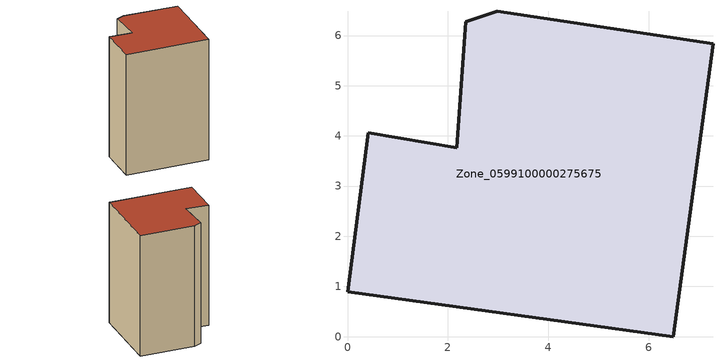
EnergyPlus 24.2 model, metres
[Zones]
Zone_0599100000275675
 floor ground (C_G): 6.49,0 0,0.89 0.41,4.06 2.18,3.76 2.36,6.27 2.99,6.48 7.28,5.84 z0
 wall outside (C_F): 7.28,5.84 2.99,6.48 2.36,6.27 2.18,3.76 0.41,4.06 0,0.89 6.49,0 7.28,5.84 z0:9.88
 roof outside (C_R): 6.49,0 7.28,5.84 2.99,6.48 2.36,6.27 2.18,3.76 0.41,4.06 0,0.89 z9.88
[BUILDING]
Pand.0599100000275675: North Axis=0; Terrain=City; Loads Convergence Tolerance Value=0.04; Temperature Convergence Tolerance Value=0.4; Solar Distribution=FullExterior; Maximum Number of Warmup Days=25; Minimum Number of Warmup Days=1
[Site:Location]
Rotterdam.The.Hague.AP_ZH_NLD Design_Conditions: Latitude=51.96; Longitude=4.45; Time Zone=1; Elevation=-4.5
[SITE:GROUNDTEMPERATURE:BUILDINGSURFACE]
18, 18, 18, 18, 18, 18, 18, 18, 18, 18, 18, 18
[MATERIAL] Thermal Absorptance=0.9; Solar Absorptance=0.7; Visible Absorptance=0.7
Name | Roughness | Thickness | Conductivity | Density | Specific Heat
G.TI.1946 | MediumSmooth | 0.15 | 1 | 540 | 1210
F.TI.1946 | Rough | 0.3 | 0.857143 | 1920 | 840
R.TI.1946 | MediumRough | 0.2 | 0.1 | 1500 | 1000
[CONSTRUCTION]
C_G: G.TI.1946
C_F: F.TI.1946
C_R: R.TI.1946
[ZONE]
Zone_0599100000275675: Type=1; Multiplier=1; Ceiling Height=Autocalculate; Volume=Autocalculate; Floor Area=autocalculate; Part of Total Floor Area=Yes
[ZONEINFILTRATION:DESIGNFLOWRATE]
Infil_Zone_0599100000275675: Zone or ZoneList or Space or SpaceList=Zone_0599100000275675; Schedule=AlwaysOn; Design Flow Rate Calculation Method=Flow/Area; Flow Rate per Floor Area=0.003; Constant Term Coefficient=1; Temperature Term Coefficient=0; Velocity Term Coefficient=0; Velocity Squared Term Coefficient=0
[HVACTEMPLATE:ZONE:IDEALLOADSAIRSYSTEM]
Zone_0599100000275675: Maximum Heating Supply Air Temperature=50; Minimum Cooling Supply Air Temperature=13; Maximum Heating Supply Air Humidity Ratio=0.0156; Minimum Cooling Supply Air Humidity Ratio=0.0077; Heating Limit=NoLimit; Cooling Limit=NoLimit; Dehumidification Control Type=ConstantSensibleHeatRatio; Cooling Sensible Heat Ratio=0.7; Dehumidification Setpoint=60; Humidification Control Type=None; Humidification Setpoint=30; Outdoor Air Method=None; Outdoor Air Flow Rate per Person=0.00944; Outdoor Air Flow Rate per Zone Floor Area=0; Outdoor Air Flow Rate per Zone=0; Demand Controlled Ventilation Type=None; Outdoor Air Economizer Type=NoEconomizer; Heat Recovery Type=None; Sensible Heat Recovery Effectiveness=0.7; Latent Heat Recovery Effectiveness=0.65
[ZONECONTROL:THERMOSTAT]
ThermostatControl_Zone_0599100000275675: Zone or ZoneList=Zone_0599100000275675; Control Type Schedule=DualSetpointControlType; Control 1=Thermostat_Zone_0599100000275675; Temperature Difference Between Cutout And Setpoint=0
[THERMOSTATSETPOINT:DUALSETPOINT]
Thermostat_Zone_0599100000275675: Heating Setpoint Temperature Schedule=HeatingSetpoint_Zone_0599100000275675; Cooling Setpoint Temperature Schedule=CoolingSetpoint_Zone_0599100000275675
[SCHEDULE:COMPACT]
HeatingSetpoint_Zone_0599100000275675: Through: 12/31, For: AllDays, Until: 24:00, 21
CoolingSetpoint_Zone_0599100000275675: Through: 12/31, For: AllDays, Until: 24:00, 24
DualSetpointControlType: Through: 12/31, For: AllDays, Until: 24:00, 4
AlwaysOn: Through: 12/31, For: AllDays, Until: 24:00, 1
